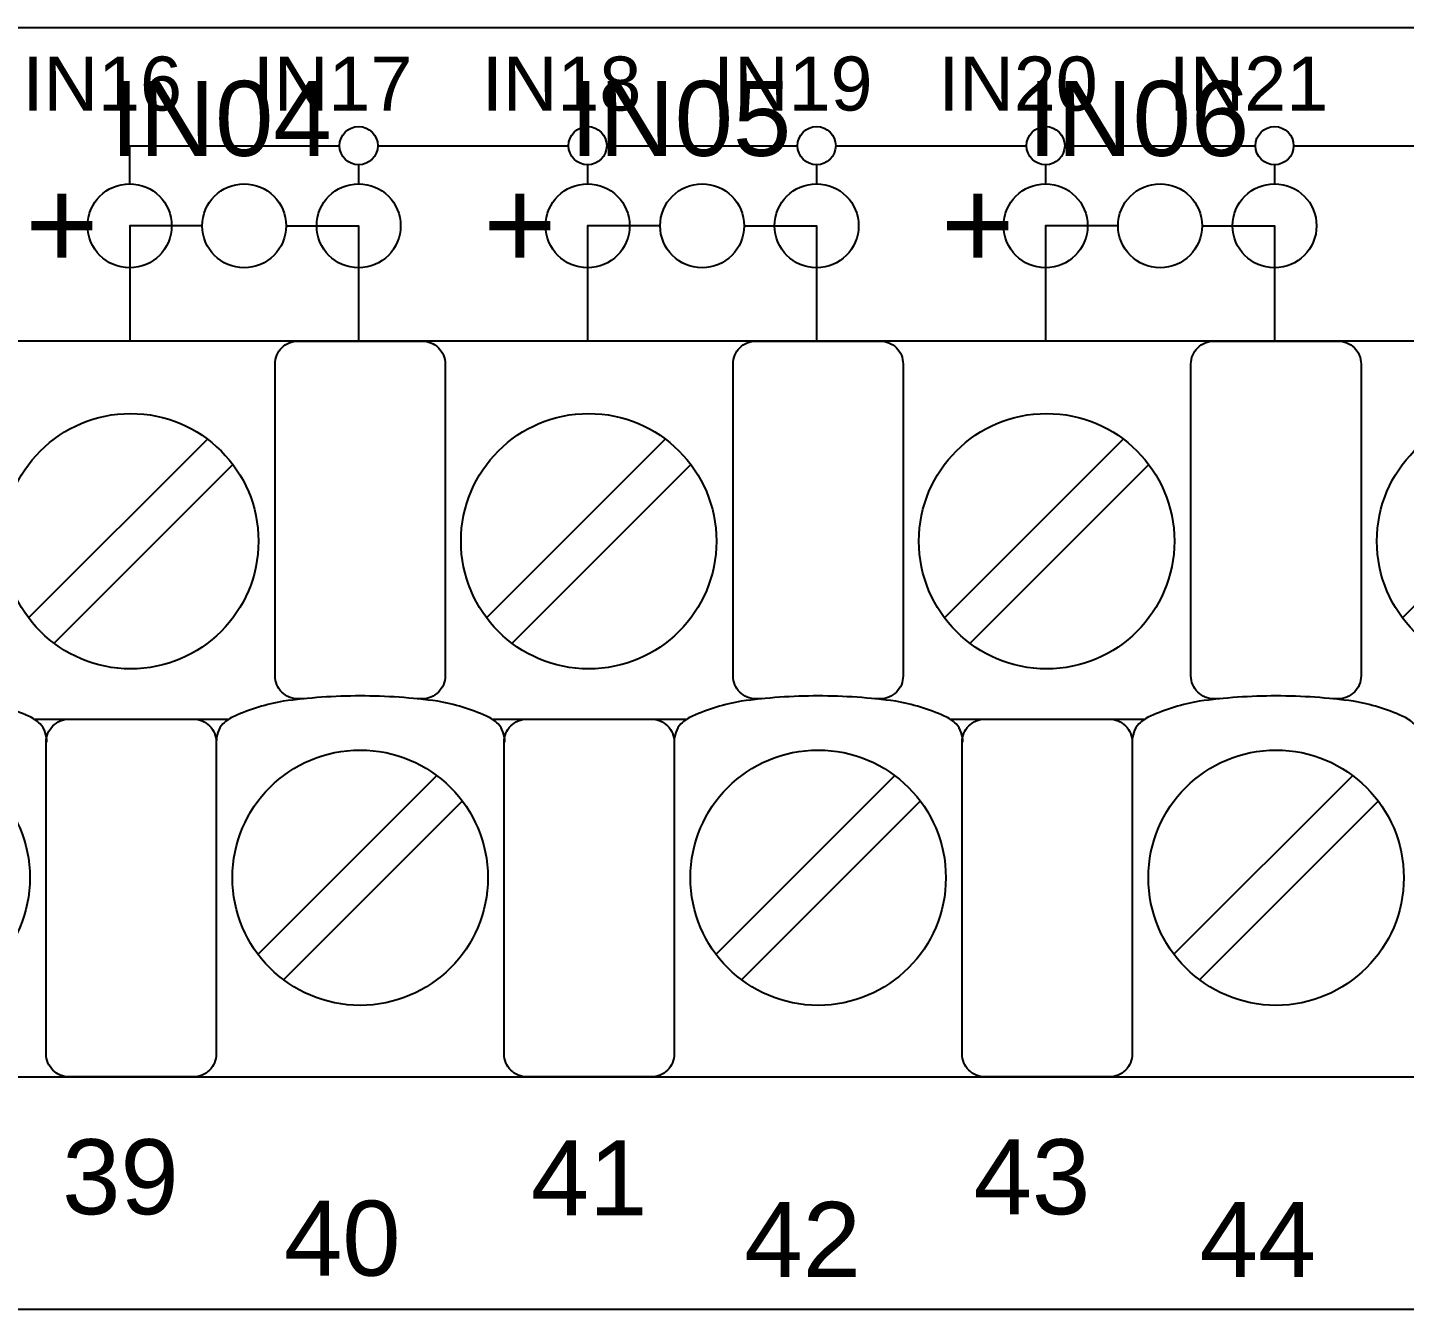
# Model space of a CAD drawing. Extents: x 1 to 47, y 1 to 35.
# Drawn here: x 40.201 to 42.005, y 14.394 to 16.074 of the extents above; entities that cross this region are included whole.
import ezdxf

# ---------------------------------------------------------------- set-up
doc = ezdxf.new("R2010")
doc.units = 0
doc.header["$MEASUREMENT"] = 0
for name, color, linetype in [('4_01__0__EMPTY', 7, 'CONTINUOUS'), ('4_02__1___8__INDEPENDENT_I', 7, 'CONTINUOUS'), ('4_03__2___8__OPTOISOLATED_', 7, 'CONTINUOUS'), ('4_04__4___24__OPTOISOLATED', 7, 'CONTINUOUS'), ('4_05__5___8__INDEPENDENT_I', 7, 'CONTINUOUS'), ('4_06__6___8__INDEPENDENT_I', 7, 'CONTINUOUS'), ('4_07__7___8__OPTOISOLATED_', 7, 'CONTINUOUS'), ('4_08__8___8__OPTOISOLATED_', 7, 'CONTINUOUS'), ('4_09__A__AUXILIARY_TRIP-CL', 7, 'CONTINUOUS'), ('4_10__B__AUXILIARY_TRIP-CL', 7, 'CONTINUOUS'), ('7_00______DWG_', 7, 'CONTINUOUS')]:
    doc.layers.add(name, color=color, linetype=linetype)
doc.styles.add('ARIAL', font='arial.ttf')

msp = doc.modelspace()

# ---------------------------------------------------------------- linework, layer by layer
at = {"layer": '4_01__0__EMPTY'}
msp.add_lwpolyline([(38.425, 14.7285, 0.414213), (38.455, 14.6985), (43.4368, 14.6985, 0.414214), (43.4668, 14.7285), (43.4668, 15.0415), (43.5577, 15.2863, 0.480048), (43.4127, 15.4845), (43.1785, 15.4845, -0.414214), (43.1485, 15.5145), (43.1485, 15.6326, 0.414212), (43.1185, 15.6626), (43.1185, 15.6627), (38.1374, 15.6627, 0.414215), (38.1074, 15.6327), (38.1075, 15.3198), (38.0166, 15.075, 0.47859), (38.1616, 14.8765), (38.395, 14.8765, -0.414214), (38.425, 14.8465)], format="xyb", close=True, dxfattribs=at)
at = {"layer": '4_02__1___8__INDEPENDENT_I'}
for points in [[(40.4301, 15.8138), (40.3351, 15.8138), (40.3351, 15.6627)], [(40.5401, 15.8138), (40.6351, 15.8138), (40.6351, 15.6627)], [(41.0301, 15.8138), (40.9351, 15.8138), (40.9351, 15.6627)], [(41.1401, 15.8138), (41.2351, 15.8138), (41.2351, 15.6627)], [(41.6301, 15.8138), (41.5351, 15.8138), (41.5351, 15.6627)], [(41.7401, 15.8138), (41.8351, 15.8138), (41.8351, 15.6627)], [(40.4369, 15.5343), (40.2027, 15.3001)], [(41.0369, 15.5343), (40.8027, 15.3001)], [(41.6369, 15.5343), (41.4027, 15.3001)], [(42.2369, 15.5343), (42.0027, 15.3001)], [(40.4703, 15.5009), (40.2361, 15.2667)], [(41.0703, 15.5009), (40.8361, 15.2667)], [(41.6703, 15.5009), (41.4361, 15.2667)], [(40.21, 15.1672), (40.4651, 15.1672)], [(40.81, 15.1672), (41.0651, 15.1672)], [(41.41, 15.1672), (41.6651, 15.1672)], [(40.7375, 15.0933), (40.5033, 14.8591)], [(41.3375, 15.0933), (41.1033, 14.8591)], [(41.9375, 15.0933), (41.7033, 14.8591)], [(40.7709, 15.0599), (40.5368, 14.8257)], [(41.3709, 15.0599), (41.1368, 14.8257)], [(41.9709, 15.0599), (41.7368, 14.8257)]]:
    msp.add_lwpolyline(points, dxfattribs=at)
msp.add_lwpolyline([(38.425, 14.7285, 0.414213), (38.455, 14.6985), (43.4368, 14.6985, 0.414214), (43.4668, 14.7285), (43.4668, 15.0415), (43.5577, 15.2863, 0.480048), (43.4127, 15.4845), (43.1785, 15.4845, -0.414214), (43.1485, 15.5145), (43.1485, 15.6326, 0.414212), (43.1185, 15.6626), (43.1185, 15.6627), (38.1374, 15.6627, 0.414215), (38.1074, 15.6327), (38.1075, 15.3198), (38.0166, 15.075, 0.47859), (38.1616, 14.8765), (38.395, 14.8765, -0.414214), (38.425, 14.8465)], format="xyb", close=True, dxfattribs=at)
for points in [[(40.5635, 15.1939), (40.5556, 15.1939, -0.414214), (40.5256, 15.2239), (40.5256, 15.6327, -0.414214), (40.5556, 15.6627), (40.7184, 15.6627, -0.414214), (40.7484, 15.6327), (40.7484, 15.2239, -0.414214), (40.7184, 15.1939), (40.7116, 15.1939)], [(41.1635, 15.1939), (41.1556, 15.1939, -0.414214), (41.1256, 15.2239), (41.1256, 15.6327, -0.414214), (41.1556, 15.6627), (41.3184, 15.6627, -0.414214), (41.3484, 15.6327), (41.3484, 15.2239, -0.414214), (41.3184, 15.1939), (41.3116, 15.1939)], [(41.7635, 15.1939), (41.7556, 15.1939, -0.414214), (41.7256, 15.2239), (41.7256, 15.6327, -0.414214), (41.7556, 15.6627), (41.9184, 15.6627, -0.414214), (41.9484, 15.6327), (41.9484, 15.2239, -0.414214), (41.9184, 15.1939), (41.9116, 15.1939)], [(40.2265, 15.1372, 0.191033), (40.218, 15.1611, 0.081668), (40.2024, 15.1713, 0.0591), (40.1386, 15.1907, 0.034646), (40.0371, 15.1977, 0.03436), (39.9364, 15.1907, 0.0591), (39.8727, 15.1713, 0.081668), (39.8571, 15.1611, 0.191033), (39.8486, 15.1372)], [(40.8265, 15.1372, 0.191033), (40.818, 15.1611, 0.081668), (40.8024, 15.1713, 0.0591), (40.7387, 15.1907, 0.034646), (40.6371, 15.1977, 0.03436), (40.5364, 15.1907, 0.0591), (40.4727, 15.1713, 0.081668), (40.4571, 15.1611, 0.191033), (40.4486, 15.1372)], [(41.4265, 15.1372, 0.191033), (41.418, 15.1611, 0.081668), (41.4024, 15.1713, 0.0591), (41.3387, 15.1907, 0.034646), (41.2371, 15.1977, 0.03436), (41.1364, 15.1907, 0.0591), (41.0727, 15.1713, 0.081668), (41.0571, 15.1611, 0.191033), (41.0486, 15.1372)], [(42.0265, 15.1372, 0.191033), (42.018, 15.1611, 0.081668), (42.0024, 15.1713, 0.0591), (41.9387, 15.1907, 0.034646), (41.8371, 15.1977, 0.03436), (41.7364, 15.1907, 0.0591), (41.6727, 15.1713, 0.081668), (41.6571, 15.1611, 0.191033), (41.6486, 15.1372)], [(40.4186, 15.1672, -0.414214), (40.4486, 15.1372), (40.4486, 14.7285, -0.414214), (40.4186, 14.6985), (40.2557, 14.6985, -0.414214), (40.2257, 14.7285), (40.2257, 15.1372, -0.414214), (40.2557, 15.1672)], [(41.0186, 15.1672, -0.414214), (41.0486, 15.1372), (41.0486, 14.7285, -0.414214), (41.0186, 14.6985), (40.8557, 14.6985, -0.414214), (40.8257, 14.7285), (40.8257, 15.1372, -0.414214), (40.8557, 15.1672)], [(41.6186, 15.1672, -0.414214), (41.6486, 15.1372), (41.6486, 14.7285, -0.414214), (41.6186, 14.6985), (41.4557, 14.6985, -0.414214), (41.4257, 14.7285), (41.4257, 15.1372, -0.414214), (41.4557, 15.1672)]]:
    msp.add_lwpolyline(points, format="xyb", dxfattribs=at)
for centre, radius in [((40.4851, 15.8138), 0.055), ((41.0851, 15.8138), 0.055), ((41.6851, 15.8138), 0.055), ((40.3365, 15.4005), 0.1673), ((40.9365, 15.4005), 0.1673), ((41.5365, 15.4005), 0.1673), ((42.1365, 15.4005), 0.1673), ((40.0371, 14.9595), 0.1673), ((40.6371, 14.9595), 0.1673), ((41.2371, 14.9595), 0.1673), ((41.8371, 14.9595), 0.1673)]:
    msp.add_circle(centre, radius, dxfattribs=at)
at = {"layer": '4_03__2___8__OPTOISOLATED_'}
for points in [[(40.4301, 15.8138), (40.3351, 15.8138), (40.3351, 15.6627)], [(40.5401, 15.8138), (40.6351, 15.8138), (40.6351, 15.6627)], [(41.0301, 15.8138), (40.9351, 15.8138), (40.9351, 15.6627)], [(41.1401, 15.8138), (41.2351, 15.8138), (41.2351, 15.6627)], [(41.6301, 15.8138), (41.5351, 15.8138), (41.5351, 15.6627)], [(41.7401, 15.8138), (41.8351, 15.8138), (41.8351, 15.6627)], [(40.4369, 15.5343), (40.2027, 15.3001)], [(41.0369, 15.5343), (40.8027, 15.3001)], [(41.6369, 15.5343), (41.4027, 15.3001)], [(42.2369, 15.5343), (42.0027, 15.3001)], [(40.4703, 15.5009), (40.2361, 15.2667)], [(41.0703, 15.5009), (40.8361, 15.2667)], [(41.6703, 15.5009), (41.4361, 15.2667)], [(40.21, 15.1672), (40.4651, 15.1672)], [(40.81, 15.1672), (41.0651, 15.1672)], [(41.41, 15.1672), (41.6651, 15.1672)], [(40.7375, 15.0933), (40.5033, 14.8591)], [(41.3375, 15.0933), (41.1033, 14.8591)], [(41.9375, 15.0933), (41.7033, 14.8591)], [(40.7709, 15.0599), (40.5368, 14.8257)], [(41.3709, 15.0599), (41.1368, 14.8257)], [(41.9709, 15.0599), (41.7368, 14.8257)]]:
    msp.add_lwpolyline(points, dxfattribs=at)
msp.add_lwpolyline([(38.425, 14.7285, 0.414213), (38.455, 14.6985), (43.4368, 14.6985, 0.414214), (43.4668, 14.7285), (43.4668, 15.0415), (43.5577, 15.2863, 0.480048), (43.4127, 15.4845), (43.1785, 15.4845, -0.414214), (43.1485, 15.5145), (43.1485, 15.6326, 0.414212), (43.1185, 15.6626), (43.1185, 15.6627), (38.1374, 15.6627, 0.414215), (38.1074, 15.6327), (38.1075, 15.3198), (38.0166, 15.075, 0.47859), (38.1616, 14.8765), (38.395, 14.8765, -0.414214), (38.425, 14.8465)], format="xyb", close=True, dxfattribs=at)
for points in [[(40.5635, 15.1939), (40.5556, 15.1939, -0.414214), (40.5256, 15.2239), (40.5256, 15.6327, -0.414214), (40.5556, 15.6627), (40.7184, 15.6627, -0.414214), (40.7484, 15.6327), (40.7484, 15.2239, -0.414214), (40.7184, 15.1939), (40.7116, 15.1939)], [(41.1635, 15.1939), (41.1556, 15.1939, -0.414214), (41.1256, 15.2239), (41.1256, 15.6327, -0.414214), (41.1556, 15.6627), (41.3184, 15.6627, -0.414214), (41.3484, 15.6327), (41.3484, 15.2239, -0.414214), (41.3184, 15.1939), (41.3116, 15.1939)], [(41.7635, 15.1939), (41.7556, 15.1939, -0.414214), (41.7256, 15.2239), (41.7256, 15.6327, -0.414214), (41.7556, 15.6627), (41.9184, 15.6627, -0.414214), (41.9484, 15.6327), (41.9484, 15.2239, -0.414214), (41.9184, 15.1939), (41.9116, 15.1939)], [(40.2265, 15.1372, 0.191033), (40.218, 15.1611, 0.081668), (40.2024, 15.1713, 0.0591), (40.1386, 15.1907, 0.034646), (40.0371, 15.1977, 0.03436), (39.9364, 15.1907, 0.0591), (39.8727, 15.1713, 0.081668), (39.8571, 15.1611, 0.191033), (39.8486, 15.1372)], [(40.8265, 15.1372, 0.191033), (40.818, 15.1611, 0.081668), (40.8024, 15.1713, 0.0591), (40.7387, 15.1907, 0.034646), (40.6371, 15.1977, 0.03436), (40.5364, 15.1907, 0.0591), (40.4727, 15.1713, 0.081668), (40.4571, 15.1611, 0.191033), (40.4486, 15.1372)], [(41.4265, 15.1372, 0.191033), (41.418, 15.1611, 0.081668), (41.4024, 15.1713, 0.0591), (41.3387, 15.1907, 0.034646), (41.2371, 15.1977, 0.03436), (41.1364, 15.1907, 0.0591), (41.0727, 15.1713, 0.081668), (41.0571, 15.1611, 0.191033), (41.0486, 15.1372)], [(42.0265, 15.1372, 0.191033), (42.018, 15.1611, 0.081668), (42.0024, 15.1713, 0.0591), (41.9387, 15.1907, 0.034646), (41.8371, 15.1977, 0.03436), (41.7364, 15.1907, 0.0591), (41.6727, 15.1713, 0.081668), (41.6571, 15.1611, 0.191033), (41.6486, 15.1372)], [(40.4186, 15.1672, -0.414214), (40.4486, 15.1372), (40.4486, 14.7285, -0.414214), (40.4186, 14.6985), (40.2557, 14.6985, -0.414214), (40.2257, 14.7285), (40.2257, 15.1372, -0.414214), (40.2557, 15.1672)], [(41.0186, 15.1672, -0.414214), (41.0486, 15.1372), (41.0486, 14.7285, -0.414214), (41.0186, 14.6985), (40.8557, 14.6985, -0.414214), (40.8257, 14.7285), (40.8257, 15.1372, -0.414214), (40.8557, 15.1672)], [(41.6186, 15.1672, -0.414214), (41.6486, 15.1372), (41.6486, 14.7285, -0.414214), (41.6186, 14.6985), (41.4557, 14.6985, -0.414214), (41.4257, 14.7285), (41.4257, 15.1372, -0.414214), (41.4557, 15.1672)]]:
    msp.add_lwpolyline(points, format="xyb", dxfattribs=at)
for centre, radius in [((40.4851, 15.8138), 0.055), ((41.0851, 15.8138), 0.055), ((41.6851, 15.8138), 0.055), ((40.3365, 15.4005), 0.1673), ((40.9365, 15.4005), 0.1673), ((41.5365, 15.4005), 0.1673), ((42.1365, 15.4005), 0.1673), ((40.0371, 14.9595), 0.1673), ((40.6371, 14.9595), 0.1673), ((41.2371, 14.9595), 0.1673), ((41.8371, 14.9595), 0.1673)]:
    msp.add_circle(centre, radius, dxfattribs=at)
at = {"layer": '4_04__4___24__OPTOISOLATED'}
for points in [[(40.3351, 15.8688), (40.3351, 15.9188), (40.6101, 15.9188)], [(40.6601, 15.9188), (40.9101, 15.9188)], [(40.9601, 15.9188), (41.2101, 15.9188)], [(41.2601, 15.9188), (41.5101, 15.9188)], [(41.5601, 15.9188), (41.8101, 15.9188)], [(41.8601, 15.9188), (42.1101, 15.9188)], [(40.6351, 15.8938), (40.6351, 15.8688)], [(40.9351, 15.8938), (40.9351, 15.8688)], [(41.2351, 15.8938), (41.2351, 15.8688)], [(41.5351, 15.8938), (41.5351, 15.8688)], [(41.8351, 15.8938), (41.8351, 15.8688)], [(40.3351, 15.7588), (40.3351, 15.6627)], [(40.6351, 15.7588), (40.6351, 15.6627)], [(40.9351, 15.7588), (40.9351, 15.6627)], [(41.2351, 15.7588), (41.2351, 15.6627)], [(41.5351, 15.7588), (41.5351, 15.6627)], [(41.8351, 15.7588), (41.8351, 15.6627)], [(40.4369, 15.5343), (40.2027, 15.3001)], [(41.0369, 15.5343), (40.8027, 15.3001)], [(41.6369, 15.5343), (41.4027, 15.3001)], [(42.2369, 15.5343), (42.0027, 15.3001)], [(40.4703, 15.5009), (40.2361, 15.2667)], [(41.0703, 15.5009), (40.8361, 15.2667)], [(41.6703, 15.5009), (41.4361, 15.2667)], [(40.21, 15.1672), (40.4651, 15.1672)], [(40.81, 15.1672), (41.0651, 15.1672)], [(41.41, 15.1672), (41.6651, 15.1672)], [(40.7375, 15.0933), (40.5033, 14.8591)], [(41.3375, 15.0933), (41.1033, 14.8591)], [(41.9375, 15.0933), (41.7033, 14.8591)], [(40.7709, 15.0599), (40.5368, 14.8257)], [(41.3709, 15.0599), (41.1368, 14.8257)], [(41.9709, 15.0599), (41.7368, 14.8257)]]:
    msp.add_lwpolyline(points, dxfattribs=at)
msp.add_lwpolyline([(38.425, 14.7285, 0.414213), (38.455, 14.6985), (43.4368, 14.6985, 0.414214), (43.4668, 14.7285), (43.4668, 15.0415), (43.5577, 15.2863, 0.480048), (43.4127, 15.4845), (43.1785, 15.4845, -0.414214), (43.1485, 15.5145), (43.1485, 15.6326, 0.414212), (43.1185, 15.6626), (43.1185, 15.6627), (38.1374, 15.6627, 0.414215), (38.1074, 15.6327), (38.1075, 15.3198), (38.0166, 15.075, 0.47859), (38.1616, 14.8765), (38.395, 14.8765, -0.414214), (38.425, 14.8465)], format="xyb", close=True, dxfattribs=at)
for points in [[(40.5635, 15.1939), (40.5556, 15.1939, -0.414214), (40.5256, 15.2239), (40.5256, 15.6327, -0.414214), (40.5556, 15.6627), (40.7184, 15.6627, -0.414214), (40.7484, 15.6327), (40.7484, 15.2239, -0.414214), (40.7184, 15.1939), (40.7116, 15.1939)], [(41.1635, 15.1939), (41.1556, 15.1939, -0.414214), (41.1256, 15.2239), (41.1256, 15.6327, -0.414214), (41.1556, 15.6627), (41.3184, 15.6627, -0.414214), (41.3484, 15.6327), (41.3484, 15.2239, -0.414214), (41.3184, 15.1939), (41.3116, 15.1939)], [(41.7635, 15.1939), (41.7556, 15.1939, -0.414214), (41.7256, 15.2239), (41.7256, 15.6327, -0.414214), (41.7556, 15.6627), (41.9184, 15.6627, -0.414214), (41.9484, 15.6327), (41.9484, 15.2239, -0.414214), (41.9184, 15.1939), (41.9116, 15.1939)], [(40.2265, 15.1372, 0.191033), (40.218, 15.1611, 0.081668), (40.2024, 15.1713, 0.0591), (40.1386, 15.1907, 0.034646), (40.0371, 15.1977, 0.03436), (39.9364, 15.1907, 0.0591), (39.8727, 15.1713, 0.081668), (39.8571, 15.1611, 0.191033), (39.8486, 15.1372)], [(40.8265, 15.1372, 0.191033), (40.818, 15.1611, 0.081668), (40.8024, 15.1713, 0.0591), (40.7387, 15.1907, 0.034646), (40.6371, 15.1977, 0.03436), (40.5364, 15.1907, 0.0591), (40.4727, 15.1713, 0.081668), (40.4571, 15.1611, 0.191033), (40.4486, 15.1372)], [(41.4265, 15.1372, 0.191033), (41.418, 15.1611, 0.081668), (41.4024, 15.1713, 0.0591), (41.3387, 15.1907, 0.034646), (41.2371, 15.1977, 0.03436), (41.1364, 15.1907, 0.0591), (41.0727, 15.1713, 0.081668), (41.0571, 15.1611, 0.191033), (41.0486, 15.1372)], [(42.0265, 15.1372, 0.191033), (42.018, 15.1611, 0.081668), (42.0024, 15.1713, 0.0591), (41.9387, 15.1907, 0.034646), (41.8371, 15.1977, 0.03436), (41.7364, 15.1907, 0.0591), (41.6727, 15.1713, 0.081668), (41.6571, 15.1611, 0.191033), (41.6486, 15.1372)], [(40.4186, 15.1672, -0.414214), (40.4486, 15.1372), (40.4486, 14.7285, -0.414214), (40.4186, 14.6985), (40.2557, 14.6985, -0.414214), (40.2257, 14.7285), (40.2257, 15.1372, -0.414214), (40.2557, 15.1672)], [(41.0186, 15.1672, -0.414214), (41.0486, 15.1372), (41.0486, 14.7285, -0.414214), (41.0186, 14.6985), (40.8557, 14.6985, -0.414214), (40.8257, 14.7285), (40.8257, 15.1372, -0.414214), (40.8557, 15.1672)], [(41.6186, 15.1672, -0.414214), (41.6486, 15.1372), (41.6486, 14.7285, -0.414214), (41.6186, 14.6985), (41.4557, 14.6985, -0.414214), (41.4257, 14.7285), (41.4257, 15.1372, -0.414214), (41.4557, 15.1672)]]:
    msp.add_lwpolyline(points, format="xyb", dxfattribs=at)
for centre, radius in [((40.6351, 15.9188), 0.025), ((40.9351, 15.9188), 0.025), ((41.2351, 15.9188), 0.025), ((41.5351, 15.9188), 0.025), ((41.8351, 15.9188), 0.025), ((40.3351, 15.8138), 0.055), ((40.6351, 15.8138), 0.055), ((40.9351, 15.8138), 0.055), ((41.2351, 15.8138), 0.055), ((41.5351, 15.8138), 0.055), ((41.8351, 15.8138), 0.055), ((40.3365, 15.4005), 0.1673), ((40.9365, 15.4005), 0.1673), ((41.5365, 15.4005), 0.1673), ((42.1365, 15.4005), 0.1673), ((40.0371, 14.9595), 0.1673), ((40.6371, 14.9595), 0.1673), ((41.2371, 14.9595), 0.1673), ((41.8371, 14.9595), 0.1673)]:
    msp.add_circle(centre, radius, dxfattribs=at)
at = {"layer": '4_05__5___8__INDEPENDENT_I'}
for points in [[(40.4301, 15.8138), (40.3351, 15.8138), (40.3351, 15.6627)], [(40.5401, 15.8138), (40.6351, 15.8138), (40.6351, 15.6627)], [(41.0301, 15.8138), (40.9351, 15.8138), (40.9351, 15.6627)], [(41.1401, 15.8138), (41.2351, 15.8138), (41.2351, 15.6627)], [(41.6301, 15.8138), (41.5351, 15.8138), (41.5351, 15.6627)], [(41.7401, 15.8138), (41.8351, 15.8138), (41.8351, 15.6627)], [(40.4369, 15.5343), (40.2027, 15.3001)], [(41.0369, 15.5343), (40.8027, 15.3001)], [(41.6369, 15.5343), (41.4027, 15.3001)], [(42.2369, 15.5343), (42.0027, 15.3001)], [(40.4703, 15.5009), (40.2361, 15.2667)], [(41.0703, 15.5009), (40.8361, 15.2667)], [(41.6703, 15.5009), (41.4361, 15.2667)], [(40.21, 15.1672), (40.4651, 15.1672)], [(40.81, 15.1672), (41.0651, 15.1672)], [(41.41, 15.1672), (41.6651, 15.1672)], [(40.7375, 15.0933), (40.5033, 14.8591)], [(41.3375, 15.0933), (41.1033, 14.8591)], [(41.9375, 15.0933), (41.7033, 14.8591)], [(40.7709, 15.0599), (40.5368, 14.8257)], [(41.3709, 15.0599), (41.1368, 14.8257)], [(41.9709, 15.0599), (41.7368, 14.8257)]]:
    msp.add_lwpolyline(points, dxfattribs=at)
msp.add_lwpolyline([(38.425, 14.7285, 0.414213), (38.455, 14.6985), (43.4368, 14.6985, 0.414214), (43.4668, 14.7285), (43.4668, 15.0415), (43.5577, 15.2863, 0.480048), (43.4127, 15.4845), (43.1785, 15.4845, -0.414214), (43.1485, 15.5145), (43.1485, 15.6326, 0.414212), (43.1185, 15.6626), (43.1185, 15.6627), (38.1374, 15.6627, 0.414215), (38.1074, 15.6327), (38.1075, 15.3198), (38.0166, 15.075, 0.47859), (38.1616, 14.8765), (38.395, 14.8765, -0.414214), (38.425, 14.8465)], format="xyb", close=True, dxfattribs=at)
for points in [[(40.5635, 15.1939), (40.5556, 15.1939, -0.414214), (40.5256, 15.2239), (40.5256, 15.6327, -0.414214), (40.5556, 15.6627), (40.7184, 15.6627, -0.414214), (40.7484, 15.6327), (40.7484, 15.2239, -0.414214), (40.7184, 15.1939), (40.7116, 15.1939)], [(41.1635, 15.1939), (41.1556, 15.1939, -0.414214), (41.1256, 15.2239), (41.1256, 15.6327, -0.414214), (41.1556, 15.6627), (41.3184, 15.6627, -0.414214), (41.3484, 15.6327), (41.3484, 15.2239, -0.414214), (41.3184, 15.1939), (41.3116, 15.1939)], [(41.7635, 15.1939), (41.7556, 15.1939, -0.414214), (41.7256, 15.2239), (41.7256, 15.6327, -0.414214), (41.7556, 15.6627), (41.9184, 15.6627, -0.414214), (41.9484, 15.6327), (41.9484, 15.2239, -0.414214), (41.9184, 15.1939), (41.9116, 15.1939)], [(40.2265, 15.1372, 0.191033), (40.218, 15.1611, 0.081668), (40.2024, 15.1713, 0.0591), (40.1386, 15.1907, 0.034646), (40.0371, 15.1977, 0.03436), (39.9364, 15.1907, 0.0591), (39.8727, 15.1713, 0.081668), (39.8571, 15.1611, 0.191033), (39.8486, 15.1372)], [(40.8265, 15.1372, 0.191033), (40.818, 15.1611, 0.081668), (40.8024, 15.1713, 0.0591), (40.7387, 15.1907, 0.034646), (40.6371, 15.1977, 0.03436), (40.5364, 15.1907, 0.0591), (40.4727, 15.1713, 0.081668), (40.4571, 15.1611, 0.191033), (40.4486, 15.1372)], [(41.4265, 15.1372, 0.191033), (41.418, 15.1611, 0.081668), (41.4024, 15.1713, 0.0591), (41.3387, 15.1907, 0.034646), (41.2371, 15.1977, 0.03436), (41.1364, 15.1907, 0.0591), (41.0727, 15.1713, 0.081668), (41.0571, 15.1611, 0.191033), (41.0486, 15.1372)], [(42.0265, 15.1372, 0.191033), (42.018, 15.1611, 0.081668), (42.0024, 15.1713, 0.0591), (41.9387, 15.1907, 0.034646), (41.8371, 15.1977, 0.03436), (41.7364, 15.1907, 0.0591), (41.6727, 15.1713, 0.081668), (41.6571, 15.1611, 0.191033), (41.6486, 15.1372)], [(40.4186, 15.1672, -0.414214), (40.4486, 15.1372), (40.4486, 14.7285, -0.414214), (40.4186, 14.6985), (40.2557, 14.6985, -0.414214), (40.2257, 14.7285), (40.2257, 15.1372, -0.414214), (40.2557, 15.1672)], [(41.0186, 15.1672, -0.414214), (41.0486, 15.1372), (41.0486, 14.7285, -0.414214), (41.0186, 14.6985), (40.8557, 14.6985, -0.414214), (40.8257, 14.7285), (40.8257, 15.1372, -0.414214), (40.8557, 15.1672)], [(41.6186, 15.1672, -0.414214), (41.6486, 15.1372), (41.6486, 14.7285, -0.414214), (41.6186, 14.6985), (41.4557, 14.6985, -0.414214), (41.4257, 14.7285), (41.4257, 15.1372, -0.414214), (41.4557, 15.1672)]]:
    msp.add_lwpolyline(points, format="xyb", dxfattribs=at)
for centre, radius in [((40.4851, 15.8138), 0.055), ((41.0851, 15.8138), 0.055), ((41.6851, 15.8138), 0.055), ((40.3365, 15.4005), 0.1673), ((40.9365, 15.4005), 0.1673), ((41.5365, 15.4005), 0.1673), ((42.1365, 15.4005), 0.1673), ((40.0371, 14.9595), 0.1673), ((40.6371, 14.9595), 0.1673), ((41.2371, 14.9595), 0.1673), ((41.8371, 14.9595), 0.1673)]:
    msp.add_circle(centre, radius, dxfattribs=at)
at = {"layer": '4_06__6___8__INDEPENDENT_I'}
for points in [[(40.4301, 15.8138), (40.3351, 15.8138), (40.3351, 15.6627)], [(40.5401, 15.8138), (40.6351, 15.8138), (40.6351, 15.6627)], [(41.0301, 15.8138), (40.9351, 15.8138), (40.9351, 15.6627)], [(41.1401, 15.8138), (41.2351, 15.8138), (41.2351, 15.6627)], [(41.6301, 15.8138), (41.5351, 15.8138), (41.5351, 15.6627)], [(41.7401, 15.8138), (41.8351, 15.8138), (41.8351, 15.6627)], [(40.4369, 15.5343), (40.2027, 15.3001)], [(41.0369, 15.5343), (40.8027, 15.3001)], [(41.6369, 15.5343), (41.4027, 15.3001)], [(42.2369, 15.5343), (42.0027, 15.3001)], [(40.4703, 15.5009), (40.2361, 15.2667)], [(41.0703, 15.5009), (40.8361, 15.2667)], [(41.6703, 15.5009), (41.4361, 15.2667)], [(40.21, 15.1672), (40.4651, 15.1672)], [(40.81, 15.1672), (41.0651, 15.1672)], [(41.41, 15.1672), (41.6651, 15.1672)], [(40.7375, 15.0933), (40.5033, 14.8591)], [(41.3375, 15.0933), (41.1033, 14.8591)], [(41.9375, 15.0933), (41.7033, 14.8591)], [(40.7709, 15.0599), (40.5368, 14.8257)], [(41.3709, 15.0599), (41.1368, 14.8257)], [(41.9709, 15.0599), (41.7368, 14.8257)]]:
    msp.add_lwpolyline(points, dxfattribs=at)
msp.add_lwpolyline([(38.425, 14.7285, 0.414213), (38.455, 14.6985), (43.4368, 14.6985, 0.414214), (43.4668, 14.7285), (43.4668, 15.0415), (43.5577, 15.2863, 0.480048), (43.4127, 15.4845), (43.1785, 15.4845, -0.414214), (43.1485, 15.5145), (43.1485, 15.6326, 0.414212), (43.1185, 15.6626), (43.1185, 15.6627), (38.1374, 15.6627, 0.414215), (38.1074, 15.6327), (38.1075, 15.3198), (38.0166, 15.075, 0.47859), (38.1616, 14.8765), (38.395, 14.8765, -0.414214), (38.425, 14.8465)], format="xyb", close=True, dxfattribs=at)
for points in [[(40.5635, 15.1939), (40.5556, 15.1939, -0.414214), (40.5256, 15.2239), (40.5256, 15.6327, -0.414214), (40.5556, 15.6627), (40.7184, 15.6627, -0.414214), (40.7484, 15.6327), (40.7484, 15.2239, -0.414214), (40.7184, 15.1939), (40.7116, 15.1939)], [(41.1635, 15.1939), (41.1556, 15.1939, -0.414214), (41.1256, 15.2239), (41.1256, 15.6327, -0.414214), (41.1556, 15.6627), (41.3184, 15.6627, -0.414214), (41.3484, 15.6327), (41.3484, 15.2239, -0.414214), (41.3184, 15.1939), (41.3116, 15.1939)], [(41.7635, 15.1939), (41.7556, 15.1939, -0.414214), (41.7256, 15.2239), (41.7256, 15.6327, -0.414214), (41.7556, 15.6627), (41.9184, 15.6627, -0.414214), (41.9484, 15.6327), (41.9484, 15.2239, -0.414214), (41.9184, 15.1939), (41.9116, 15.1939)], [(40.2265, 15.1372, 0.191033), (40.218, 15.1611, 0.081668), (40.2024, 15.1713, 0.0591), (40.1386, 15.1907, 0.034646), (40.0371, 15.1977, 0.03436), (39.9364, 15.1907, 0.0591), (39.8727, 15.1713, 0.081668), (39.8571, 15.1611, 0.191033), (39.8486, 15.1372)], [(40.8265, 15.1372, 0.191033), (40.818, 15.1611, 0.081668), (40.8024, 15.1713, 0.0591), (40.7387, 15.1907, 0.034646), (40.6371, 15.1977, 0.03436), (40.5364, 15.1907, 0.0591), (40.4727, 15.1713, 0.081668), (40.4571, 15.1611, 0.191033), (40.4486, 15.1372)], [(41.4265, 15.1372, 0.191033), (41.418, 15.1611, 0.081668), (41.4024, 15.1713, 0.0591), (41.3387, 15.1907, 0.034646), (41.2371, 15.1977, 0.03436), (41.1364, 15.1907, 0.0591), (41.0727, 15.1713, 0.081668), (41.0571, 15.1611, 0.191033), (41.0486, 15.1372)], [(42.0265, 15.1372, 0.191033), (42.018, 15.1611, 0.081668), (42.0024, 15.1713, 0.0591), (41.9387, 15.1907, 0.034646), (41.8371, 15.1977, 0.03436), (41.7364, 15.1907, 0.0591), (41.6727, 15.1713, 0.081668), (41.6571, 15.1611, 0.191033), (41.6486, 15.1372)], [(40.4186, 15.1672, -0.414214), (40.4486, 15.1372), (40.4486, 14.7285, -0.414214), (40.4186, 14.6985), (40.2557, 14.6985, -0.414214), (40.2257, 14.7285), (40.2257, 15.1372, -0.414214), (40.2557, 15.1672)], [(41.0186, 15.1672, -0.414214), (41.0486, 15.1372), (41.0486, 14.7285, -0.414214), (41.0186, 14.6985), (40.8557, 14.6985, -0.414214), (40.8257, 14.7285), (40.8257, 15.1372, -0.414214), (40.8557, 15.1672)], [(41.6186, 15.1672, -0.414214), (41.6486, 15.1372), (41.6486, 14.7285, -0.414214), (41.6186, 14.6985), (41.4557, 14.6985, -0.414214), (41.4257, 14.7285), (41.4257, 15.1372, -0.414214), (41.4557, 15.1672)]]:
    msp.add_lwpolyline(points, format="xyb", dxfattribs=at)
for centre, radius in [((40.4851, 15.8138), 0.055), ((41.0851, 15.8138), 0.055), ((41.6851, 15.8138), 0.055), ((40.3365, 15.4005), 0.1673), ((40.9365, 15.4005), 0.1673), ((41.5365, 15.4005), 0.1673), ((42.1365, 15.4005), 0.1673), ((40.0371, 14.9595), 0.1673), ((40.6371, 14.9595), 0.1673), ((41.2371, 14.9595), 0.1673), ((41.8371, 14.9595), 0.1673)]:
    msp.add_circle(centre, radius, dxfattribs=at)
at = {"layer": '4_07__7___8__OPTOISOLATED_'}
for points in [[(40.4301, 15.8138), (40.3351, 15.8138), (40.3351, 15.6627)], [(40.5401, 15.8138), (40.6351, 15.8138), (40.6351, 15.6627)], [(41.0301, 15.8138), (40.9351, 15.8138), (40.9351, 15.6627)], [(41.1401, 15.8138), (41.2351, 15.8138), (41.2351, 15.6627)], [(41.6301, 15.8138), (41.5351, 15.8138), (41.5351, 15.6627)], [(41.7401, 15.8138), (41.8351, 15.8138), (41.8351, 15.6627)], [(40.4369, 15.5343), (40.2027, 15.3001)], [(41.0369, 15.5343), (40.8027, 15.3001)], [(41.6369, 15.5343), (41.4027, 15.3001)], [(42.2369, 15.5343), (42.0027, 15.3001)], [(40.4703, 15.5009), (40.2361, 15.2667)], [(41.0703, 15.5009), (40.8361, 15.2667)], [(41.6703, 15.5009), (41.4361, 15.2667)], [(40.21, 15.1672), (40.4651, 15.1672)], [(40.81, 15.1672), (41.0651, 15.1672)], [(41.41, 15.1672), (41.6651, 15.1672)], [(40.7375, 15.0933), (40.5033, 14.8591)], [(41.3375, 15.0933), (41.1033, 14.8591)], [(41.9375, 15.0933), (41.7033, 14.8591)], [(40.7709, 15.0599), (40.5368, 14.8257)], [(41.3709, 15.0599), (41.1368, 14.8257)], [(41.9709, 15.0599), (41.7368, 14.8257)]]:
    msp.add_lwpolyline(points, dxfattribs=at)
msp.add_lwpolyline([(38.425, 14.7285, 0.414213), (38.455, 14.6985), (43.4368, 14.6985, 0.414214), (43.4668, 14.7285), (43.4668, 15.0415), (43.5577, 15.2863, 0.480048), (43.4127, 15.4845), (43.1785, 15.4845, -0.414214), (43.1485, 15.5145), (43.1485, 15.6326, 0.414212), (43.1185, 15.6626), (43.1185, 15.6627), (38.1374, 15.6627, 0.414215), (38.1074, 15.6327), (38.1075, 15.3198), (38.0166, 15.075, 0.47859), (38.1616, 14.8765), (38.395, 14.8765, -0.414214), (38.425, 14.8465)], format="xyb", close=True, dxfattribs=at)
for points in [[(40.5635, 15.1939), (40.5556, 15.1939, -0.414214), (40.5256, 15.2239), (40.5256, 15.6327, -0.414214), (40.5556, 15.6627), (40.7184, 15.6627, -0.414214), (40.7484, 15.6327), (40.7484, 15.2239, -0.414214), (40.7184, 15.1939), (40.7116, 15.1939)], [(41.1635, 15.1939), (41.1556, 15.1939, -0.414214), (41.1256, 15.2239), (41.1256, 15.6327, -0.414214), (41.1556, 15.6627), (41.3184, 15.6627, -0.414214), (41.3484, 15.6327), (41.3484, 15.2239, -0.414214), (41.3184, 15.1939), (41.3116, 15.1939)], [(41.7635, 15.1939), (41.7556, 15.1939, -0.414214), (41.7256, 15.2239), (41.7256, 15.6327, -0.414214), (41.7556, 15.6627), (41.9184, 15.6627, -0.414214), (41.9484, 15.6327), (41.9484, 15.2239, -0.414214), (41.9184, 15.1939), (41.9116, 15.1939)], [(40.2265, 15.1372, 0.191033), (40.218, 15.1611, 0.081668), (40.2024, 15.1713, 0.0591), (40.1386, 15.1907, 0.034646), (40.0371, 15.1977, 0.03436), (39.9364, 15.1907, 0.0591), (39.8727, 15.1713, 0.081668), (39.8571, 15.1611, 0.191033), (39.8486, 15.1372)], [(40.8265, 15.1372, 0.191033), (40.818, 15.1611, 0.081668), (40.8024, 15.1713, 0.0591), (40.7387, 15.1907, 0.034646), (40.6371, 15.1977, 0.03436), (40.5364, 15.1907, 0.0591), (40.4727, 15.1713, 0.081668), (40.4571, 15.1611, 0.191033), (40.4486, 15.1372)], [(41.4265, 15.1372, 0.191033), (41.418, 15.1611, 0.081668), (41.4024, 15.1713, 0.0591), (41.3387, 15.1907, 0.034646), (41.2371, 15.1977, 0.03436), (41.1364, 15.1907, 0.0591), (41.0727, 15.1713, 0.081668), (41.0571, 15.1611, 0.191033), (41.0486, 15.1372)], [(42.0265, 15.1372, 0.191033), (42.018, 15.1611, 0.081668), (42.0024, 15.1713, 0.0591), (41.9387, 15.1907, 0.034646), (41.8371, 15.1977, 0.03436), (41.7364, 15.1907, 0.0591), (41.6727, 15.1713, 0.081668), (41.6571, 15.1611, 0.191033), (41.6486, 15.1372)], [(40.4186, 15.1672, -0.414214), (40.4486, 15.1372), (40.4486, 14.7285, -0.414214), (40.4186, 14.6985), (40.2557, 14.6985, -0.414214), (40.2257, 14.7285), (40.2257, 15.1372, -0.414214), (40.2557, 15.1672)], [(41.0186, 15.1672, -0.414214), (41.0486, 15.1372), (41.0486, 14.7285, -0.414214), (41.0186, 14.6985), (40.8557, 14.6985, -0.414214), (40.8257, 14.7285), (40.8257, 15.1372, -0.414214), (40.8557, 15.1672)], [(41.6186, 15.1672, -0.414214), (41.6486, 15.1372), (41.6486, 14.7285, -0.414214), (41.6186, 14.6985), (41.4557, 14.6985, -0.414214), (41.4257, 14.7285), (41.4257, 15.1372, -0.414214), (41.4557, 15.1672)]]:
    msp.add_lwpolyline(points, format="xyb", dxfattribs=at)
for centre, radius in [((40.4851, 15.8138), 0.055), ((41.0851, 15.8138), 0.055), ((41.6851, 15.8138), 0.055), ((40.3365, 15.4005), 0.1673), ((40.9365, 15.4005), 0.1673), ((41.5365, 15.4005), 0.1673), ((42.1365, 15.4005), 0.1673), ((40.0371, 14.9595), 0.1673), ((40.6371, 14.9595), 0.1673), ((41.2371, 14.9595), 0.1673), ((41.8371, 14.9595), 0.1673)]:
    msp.add_circle(centre, radius, dxfattribs=at)
at = {"layer": '4_08__8___8__OPTOISOLATED_'}
for points in [[(40.4301, 15.8138), (40.3351, 15.8138), (40.3351, 15.6627)], [(40.5401, 15.8138), (40.6351, 15.8138), (40.6351, 15.6627)], [(41.0301, 15.8138), (40.9351, 15.8138), (40.9351, 15.6627)], [(41.1401, 15.8138), (41.2351, 15.8138), (41.2351, 15.6627)], [(41.6301, 15.8138), (41.5351, 15.8138), (41.5351, 15.6627)], [(41.7401, 15.8138), (41.8351, 15.8138), (41.8351, 15.6627)], [(40.4369, 15.5343), (40.2027, 15.3001)], [(41.0369, 15.5343), (40.8027, 15.3001)], [(41.6369, 15.5343), (41.4027, 15.3001)], [(42.2369, 15.5343), (42.0027, 15.3001)], [(40.4703, 15.5009), (40.2361, 15.2667)], [(41.0703, 15.5009), (40.8361, 15.2667)], [(41.6703, 15.5009), (41.4361, 15.2667)], [(40.21, 15.1672), (40.4651, 15.1672)], [(40.81, 15.1672), (41.0651, 15.1672)], [(41.41, 15.1672), (41.6651, 15.1672)], [(40.7375, 15.0933), (40.5033, 14.8591)], [(41.3375, 15.0933), (41.1033, 14.8591)], [(41.9375, 15.0933), (41.7033, 14.8591)], [(40.7709, 15.0599), (40.5368, 14.8257)], [(41.3709, 15.0599), (41.1368, 14.8257)], [(41.9709, 15.0599), (41.7368, 14.8257)]]:
    msp.add_lwpolyline(points, dxfattribs=at)
msp.add_lwpolyline([(38.425, 14.7285, 0.414213), (38.455, 14.6985), (43.4368, 14.6985, 0.414214), (43.4668, 14.7285), (43.4668, 15.0415), (43.5577, 15.2863, 0.480048), (43.4127, 15.4845), (43.1785, 15.4845, -0.414214), (43.1485, 15.5145), (43.1485, 15.6326, 0.414212), (43.1185, 15.6626), (43.1185, 15.6627), (38.1374, 15.6627, 0.414215), (38.1074, 15.6327), (38.1075, 15.3198), (38.0166, 15.075, 0.47859), (38.1616, 14.8765), (38.395, 14.8765, -0.414214), (38.425, 14.8465)], format="xyb", close=True, dxfattribs=at)
for points in [[(40.5635, 15.1939), (40.5556, 15.1939, -0.414214), (40.5256, 15.2239), (40.5256, 15.6327, -0.414214), (40.5556, 15.6627), (40.7184, 15.6627, -0.414214), (40.7484, 15.6327), (40.7484, 15.2239, -0.414214), (40.7184, 15.1939), (40.7116, 15.1939)], [(41.1635, 15.1939), (41.1556, 15.1939, -0.414214), (41.1256, 15.2239), (41.1256, 15.6327, -0.414214), (41.1556, 15.6627), (41.3184, 15.6627, -0.414214), (41.3484, 15.6327), (41.3484, 15.2239, -0.414214), (41.3184, 15.1939), (41.3116, 15.1939)], [(41.7635, 15.1939), (41.7556, 15.1939, -0.414214), (41.7256, 15.2239), (41.7256, 15.6327, -0.414214), (41.7556, 15.6627), (41.9184, 15.6627, -0.414214), (41.9484, 15.6327), (41.9484, 15.2239, -0.414214), (41.9184, 15.1939), (41.9116, 15.1939)], [(40.2265, 15.1372, 0.191033), (40.218, 15.1611, 0.081668), (40.2024, 15.1713, 0.0591), (40.1386, 15.1907, 0.034646), (40.0371, 15.1977, 0.03436), (39.9364, 15.1907, 0.0591), (39.8727, 15.1713, 0.081668), (39.8571, 15.1611, 0.191033), (39.8486, 15.1372)], [(40.8265, 15.1372, 0.191033), (40.818, 15.1611, 0.081668), (40.8024, 15.1713, 0.0591), (40.7387, 15.1907, 0.034646), (40.6371, 15.1977, 0.03436), (40.5364, 15.1907, 0.0591), (40.4727, 15.1713, 0.081668), (40.4571, 15.1611, 0.191033), (40.4486, 15.1372)], [(41.4265, 15.1372, 0.191033), (41.418, 15.1611, 0.081668), (41.4024, 15.1713, 0.0591), (41.3387, 15.1907, 0.034646), (41.2371, 15.1977, 0.03436), (41.1364, 15.1907, 0.0591), (41.0727, 15.1713, 0.081668), (41.0571, 15.1611, 0.191033), (41.0486, 15.1372)], [(42.0265, 15.1372, 0.191033), (42.018, 15.1611, 0.081668), (42.0024, 15.1713, 0.0591), (41.9387, 15.1907, 0.034646), (41.8371, 15.1977, 0.03436), (41.7364, 15.1907, 0.0591), (41.6727, 15.1713, 0.081668), (41.6571, 15.1611, 0.191033), (41.6486, 15.1372)], [(40.4186, 15.1672, -0.414214), (40.4486, 15.1372), (40.4486, 14.7285, -0.414214), (40.4186, 14.6985), (40.2557, 14.6985, -0.414214), (40.2257, 14.7285), (40.2257, 15.1372, -0.414214), (40.2557, 15.1672)], [(41.0186, 15.1672, -0.414214), (41.0486, 15.1372), (41.0486, 14.7285, -0.414214), (41.0186, 14.6985), (40.8557, 14.6985, -0.414214), (40.8257, 14.7285), (40.8257, 15.1372, -0.414214), (40.8557, 15.1672)], [(41.6186, 15.1672, -0.414214), (41.6486, 15.1372), (41.6486, 14.7285, -0.414214), (41.6186, 14.6985), (41.4557, 14.6985, -0.414214), (41.4257, 14.7285), (41.4257, 15.1372, -0.414214), (41.4557, 15.1672)]]:
    msp.add_lwpolyline(points, format="xyb", dxfattribs=at)
for centre, radius in [((40.4851, 15.8138), 0.055), ((41.0851, 15.8138), 0.055), ((41.6851, 15.8138), 0.055), ((40.3365, 15.4005), 0.1673), ((40.9365, 15.4005), 0.1673), ((41.5365, 15.4005), 0.1673), ((42.1365, 15.4005), 0.1673), ((40.0371, 14.9595), 0.1673), ((40.6371, 14.9595), 0.1673), ((41.2371, 14.9595), 0.1673), ((41.8371, 14.9595), 0.1673)]:
    msp.add_circle(centre, radius, dxfattribs=at)
at = {"layer": '4_09__A__AUXILIARY_TRIP-CL'}
for points in [[(40.3351, 15.8688), (40.3351, 15.9188), (40.6101, 15.9188)], [(40.6601, 15.9188), (40.9101, 15.9188)], [(40.9601, 15.9188), (41.2101, 15.9188)], [(41.2601, 15.9188), (41.5101, 15.9188)], [(41.5601, 15.9188), (41.8101, 15.9188)], [(41.8601, 15.9188), (42.1101, 15.9188)], [(40.6351, 15.8938), (40.6351, 15.8688)], [(40.9351, 15.8938), (40.9351, 15.8688)], [(41.2351, 15.8938), (41.2351, 15.8688)], [(41.5351, 15.8938), (41.5351, 15.8688)], [(41.8351, 15.8938), (41.8351, 15.8688)], [(40.3351, 15.7588), (40.3351, 15.6627)], [(40.6351, 15.7588), (40.6351, 15.6627)], [(40.9351, 15.7588), (40.9351, 15.6627)], [(41.2351, 15.7588), (41.2351, 15.6627)], [(41.5351, 15.7588), (41.5351, 15.6627)], [(41.8351, 15.7588), (41.8351, 15.6627)], [(40.4369, 15.5343), (40.2027, 15.3001)], [(41.0369, 15.5343), (40.8027, 15.3001)], [(41.6369, 15.5343), (41.4027, 15.3001)], [(42.2369, 15.5343), (42.0027, 15.3001)], [(40.4703, 15.5009), (40.2361, 15.2667)], [(41.0703, 15.5009), (40.8361, 15.2667)], [(41.6703, 15.5009), (41.4361, 15.2667)], [(40.21, 15.1672), (40.4651, 15.1672)], [(40.81, 15.1672), (41.0651, 15.1672)], [(41.41, 15.1672), (41.6651, 15.1672)], [(40.7375, 15.0933), (40.5033, 14.8591)], [(41.3375, 15.0933), (41.1033, 14.8591)], [(41.9375, 15.0933), (41.7033, 14.8591)], [(40.7709, 15.0599), (40.5368, 14.8257)], [(41.3709, 15.0599), (41.1368, 14.8257)], [(41.9709, 15.0599), (41.7368, 14.8257)]]:
    msp.add_lwpolyline(points, dxfattribs=at)
msp.add_lwpolyline([(38.425, 14.7285, 0.414213), (38.455, 14.6985), (43.4368, 14.6985, 0.414214), (43.4668, 14.7285), (43.4668, 15.0415), (43.5577, 15.2863, 0.480048), (43.4127, 15.4845), (43.1785, 15.4845, -0.414214), (43.1485, 15.5145), (43.1485, 15.6326, 0.414212), (43.1185, 15.6626), (43.1185, 15.6627), (38.1374, 15.6627, 0.414215), (38.1074, 15.6327), (38.1075, 15.3198), (38.0166, 15.075, 0.47859), (38.1616, 14.8765), (38.395, 14.8765, -0.414214), (38.425, 14.8465)], format="xyb", close=True, dxfattribs=at)
for points in [[(40.5635, 15.1939), (40.5556, 15.1939, -0.414214), (40.5256, 15.2239), (40.5256, 15.6327, -0.414214), (40.5556, 15.6627), (40.7184, 15.6627, -0.414214), (40.7484, 15.6327), (40.7484, 15.2239, -0.414214), (40.7184, 15.1939), (40.7116, 15.1939)], [(41.1635, 15.1939), (41.1556, 15.1939, -0.414214), (41.1256, 15.2239), (41.1256, 15.6327, -0.414214), (41.1556, 15.6627), (41.3184, 15.6627, -0.414214), (41.3484, 15.6327), (41.3484, 15.2239, -0.414214), (41.3184, 15.1939), (41.3116, 15.1939)], [(41.7635, 15.1939), (41.7556, 15.1939, -0.414214), (41.7256, 15.2239), (41.7256, 15.6327, -0.414214), (41.7556, 15.6627), (41.9184, 15.6627, -0.414214), (41.9484, 15.6327), (41.9484, 15.2239, -0.414214), (41.9184, 15.1939), (41.9116, 15.1939)], [(40.2265, 15.1372, 0.191033), (40.218, 15.1611, 0.081668), (40.2024, 15.1713, 0.0591), (40.1386, 15.1907, 0.034646), (40.0371, 15.1977, 0.03436), (39.9364, 15.1907, 0.0591), (39.8727, 15.1713, 0.081668), (39.8571, 15.1611, 0.191033), (39.8486, 15.1372)], [(40.8265, 15.1372, 0.191033), (40.818, 15.1611, 0.081668), (40.8024, 15.1713, 0.0591), (40.7387, 15.1907, 0.034646), (40.6371, 15.1977, 0.03436), (40.5364, 15.1907, 0.0591), (40.4727, 15.1713, 0.081668), (40.4571, 15.1611, 0.191033), (40.4486, 15.1372)], [(41.4265, 15.1372, 0.191033), (41.418, 15.1611, 0.081668), (41.4024, 15.1713, 0.0591), (41.3387, 15.1907, 0.034646), (41.2371, 15.1977, 0.03436), (41.1364, 15.1907, 0.0591), (41.0727, 15.1713, 0.081668), (41.0571, 15.1611, 0.191033), (41.0486, 15.1372)], [(42.0265, 15.1372, 0.191033), (42.018, 15.1611, 0.081668), (42.0024, 15.1713, 0.0591), (41.9387, 15.1907, 0.034646), (41.8371, 15.1977, 0.03436), (41.7364, 15.1907, 0.0591), (41.6727, 15.1713, 0.081668), (41.6571, 15.1611, 0.191033), (41.6486, 15.1372)], [(40.4186, 15.1672, -0.414214), (40.4486, 15.1372), (40.4486, 14.7285, -0.414214), (40.4186, 14.6985), (40.2557, 14.6985, -0.414214), (40.2257, 14.7285), (40.2257, 15.1372, -0.414214), (40.2557, 15.1672)], [(41.0186, 15.1672, -0.414214), (41.0486, 15.1372), (41.0486, 14.7285, -0.414214), (41.0186, 14.6985), (40.8557, 14.6985, -0.414214), (40.8257, 14.7285), (40.8257, 15.1372, -0.414214), (40.8557, 15.1672)], [(41.6186, 15.1672, -0.414214), (41.6486, 15.1372), (41.6486, 14.7285, -0.414214), (41.6186, 14.6985), (41.4557, 14.6985, -0.414214), (41.4257, 14.7285), (41.4257, 15.1372, -0.414214), (41.4557, 15.1672)]]:
    msp.add_lwpolyline(points, format="xyb", dxfattribs=at)
for centre, radius in [((40.6351, 15.9188), 0.025), ((40.9351, 15.9188), 0.025), ((41.2351, 15.9188), 0.025), ((41.5351, 15.9188), 0.025), ((41.8351, 15.9188), 0.025), ((40.3351, 15.8138), 0.055), ((40.6351, 15.8138), 0.055), ((40.9351, 15.8138), 0.055), ((41.2351, 15.8138), 0.055), ((41.5351, 15.8138), 0.055), ((41.8351, 15.8138), 0.055), ((40.3365, 15.4005), 0.1673), ((40.9365, 15.4005), 0.1673), ((41.5365, 15.4005), 0.1673), ((42.1365, 15.4005), 0.1673), ((40.0371, 14.9595), 0.1673), ((40.6371, 14.9595), 0.1673), ((41.2371, 14.9595), 0.1673), ((41.8371, 14.9595), 0.1673)]:
    msp.add_circle(centre, radius, dxfattribs=at)
at = {"layer": '4_10__B__AUXILIARY_TRIP-CL'}
for points in [[(40.3351, 15.8688), (40.3351, 15.9188), (40.6101, 15.9188)], [(40.6601, 15.9188), (40.9101, 15.9188)], [(40.9601, 15.9188), (41.2101, 15.9188)], [(41.2601, 15.9188), (41.5101, 15.9188)], [(41.5601, 15.9188), (41.8101, 15.9188)], [(41.8601, 15.9188), (42.1101, 15.9188)], [(40.6351, 15.8938), (40.6351, 15.8688)], [(40.9351, 15.8938), (40.9351, 15.8688)], [(41.2351, 15.8938), (41.2351, 15.8688)], [(41.5351, 15.8938), (41.5351, 15.8688)], [(41.8351, 15.8938), (41.8351, 15.8688)], [(40.3351, 15.7588), (40.3351, 15.6627)], [(40.6351, 15.7588), (40.6351, 15.6627)], [(40.9351, 15.7588), (40.9351, 15.6627)], [(41.2351, 15.7588), (41.2351, 15.6627)], [(41.5351, 15.7588), (41.5351, 15.6627)], [(41.8351, 15.7588), (41.8351, 15.6627)], [(40.4369, 15.5343), (40.2027, 15.3001)], [(41.0369, 15.5343), (40.8027, 15.3001)], [(41.6369, 15.5343), (41.4027, 15.3001)], [(42.2369, 15.5343), (42.0027, 15.3001)], [(40.4703, 15.5009), (40.2361, 15.2667)], [(41.0703, 15.5009), (40.8361, 15.2667)], [(41.6703, 15.5009), (41.4361, 15.2667)], [(40.21, 15.1672), (40.4651, 15.1672)], [(40.81, 15.1672), (41.0651, 15.1672)], [(41.41, 15.1672), (41.6651, 15.1672)], [(40.7375, 15.0933), (40.5033, 14.8591)], [(41.3375, 15.0933), (41.1033, 14.8591)], [(41.9375, 15.0933), (41.7033, 14.8591)], [(40.7709, 15.0599), (40.5368, 14.8257)], [(41.3709, 15.0599), (41.1368, 14.8257)], [(41.9709, 15.0599), (41.7368, 14.8257)]]:
    msp.add_lwpolyline(points, dxfattribs=at)
msp.add_lwpolyline([(38.425, 14.7285, 0.414213), (38.455, 14.6985), (43.4368, 14.6985, 0.414214), (43.4668, 14.7285), (43.4668, 15.0415), (43.5577, 15.2863, 0.480048), (43.4127, 15.4845), (43.1785, 15.4845, -0.414214), (43.1485, 15.5145), (43.1485, 15.6326, 0.414212), (43.1185, 15.6626), (43.1185, 15.6627), (38.1374, 15.6627, 0.414215), (38.1074, 15.6327), (38.1075, 15.3198), (38.0166, 15.075, 0.47859), (38.1616, 14.8765), (38.395, 14.8765, -0.414214), (38.425, 14.8465)], format="xyb", close=True, dxfattribs=at)
for points in [[(40.5635, 15.1939), (40.5556, 15.1939, -0.414214), (40.5256, 15.2239), (40.5256, 15.6327, -0.414214), (40.5556, 15.6627), (40.7184, 15.6627, -0.414214), (40.7484, 15.6327), (40.7484, 15.2239, -0.414214), (40.7184, 15.1939), (40.7116, 15.1939)], [(41.1635, 15.1939), (41.1556, 15.1939, -0.414214), (41.1256, 15.2239), (41.1256, 15.6327, -0.414214), (41.1556, 15.6627), (41.3184, 15.6627, -0.414214), (41.3484, 15.6327), (41.3484, 15.2239, -0.414214), (41.3184, 15.1939), (41.3116, 15.1939)], [(41.7635, 15.1939), (41.7556, 15.1939, -0.414214), (41.7256, 15.2239), (41.7256, 15.6327, -0.414214), (41.7556, 15.6627), (41.9184, 15.6627, -0.414214), (41.9484, 15.6327), (41.9484, 15.2239, -0.414214), (41.9184, 15.1939), (41.9116, 15.1939)], [(40.2265, 15.1372, 0.191033), (40.218, 15.1611, 0.081668), (40.2024, 15.1713, 0.0591), (40.1386, 15.1907, 0.034646), (40.0371, 15.1977, 0.03436), (39.9364, 15.1907, 0.0591), (39.8727, 15.1713, 0.081668), (39.8571, 15.1611, 0.191033), (39.8486, 15.1372)], [(40.8265, 15.1372, 0.191033), (40.818, 15.1611, 0.081668), (40.8024, 15.1713, 0.0591), (40.7387, 15.1907, 0.034646), (40.6371, 15.1977, 0.03436), (40.5364, 15.1907, 0.0591), (40.4727, 15.1713, 0.081668), (40.4571, 15.1611, 0.191033), (40.4486, 15.1372)], [(41.4265, 15.1372, 0.191033), (41.418, 15.1611, 0.081668), (41.4024, 15.1713, 0.0591), (41.3387, 15.1907, 0.034646), (41.2371, 15.1977, 0.03436), (41.1364, 15.1907, 0.0591), (41.0727, 15.1713, 0.081668), (41.0571, 15.1611, 0.191033), (41.0486, 15.1372)], [(42.0265, 15.1372, 0.191033), (42.018, 15.1611, 0.081668), (42.0024, 15.1713, 0.0591), (41.9387, 15.1907, 0.034646), (41.8371, 15.1977, 0.03436), (41.7364, 15.1907, 0.0591), (41.6727, 15.1713, 0.081668), (41.6571, 15.1611, 0.191033), (41.6486, 15.1372)], [(40.4186, 15.1672, -0.414214), (40.4486, 15.1372), (40.4486, 14.7285, -0.414214), (40.4186, 14.6985), (40.2557, 14.6985, -0.414214), (40.2257, 14.7285), (40.2257, 15.1372, -0.414214), (40.2557, 15.1672)], [(41.0186, 15.1672, -0.414214), (41.0486, 15.1372), (41.0486, 14.7285, -0.414214), (41.0186, 14.6985), (40.8557, 14.6985, -0.414214), (40.8257, 14.7285), (40.8257, 15.1372, -0.414214), (40.8557, 15.1672)], [(41.6186, 15.1672, -0.414214), (41.6486, 15.1372), (41.6486, 14.7285, -0.414214), (41.6186, 14.6985), (41.4557, 14.6985, -0.414214), (41.4257, 14.7285), (41.4257, 15.1372, -0.414214), (41.4557, 15.1672)]]:
    msp.add_lwpolyline(points, format="xyb", dxfattribs=at)
for centre, radius in [((40.6351, 15.9188), 0.025), ((40.9351, 15.9188), 0.025), ((41.2351, 15.9188), 0.025), ((41.5351, 15.9188), 0.025), ((41.8351, 15.9188), 0.025), ((40.3351, 15.8138), 0.055), ((40.6351, 15.8138), 0.055), ((40.9351, 15.8138), 0.055), ((41.2351, 15.8138), 0.055), ((41.5351, 15.8138), 0.055), ((41.8351, 15.8138), 0.055), ((40.3365, 15.4005), 0.1673), ((40.9365, 15.4005), 0.1673), ((41.5365, 15.4005), 0.1673), ((42.1365, 15.4005), 0.1673), ((40.0371, 14.9595), 0.1673), ((40.6371, 14.9595), 0.1673), ((41.2371, 14.9595), 0.1673), ((41.8371, 14.9595), 0.1673)]:
    msp.add_circle(centre, radius, dxfattribs=at)
at = {"layer": '7_00______DWG_'}
msp.add_lwpolyline([(26.9562, 16.0736), (43.6165, 16.0736, -0.468367), (43.6664, 16.0136), (43.6664, 14.4437, -0.414132), (43.6165, 14.3937), (26.9562, 14.3937, -0.414214), (26.9062, 14.4437), (26.9062, 16.0236, -0.414287)], format="xyb", close=True, dxfattribs=at)

# ---------------------------------------------------------------- texts
at = {"layer": '4_02__1___8__INDEPENDENT_I', "style": 'ARIAL'}
for s, height, p in [('IN04', 0.09833, (40.3096, 15.9054)), ('IN05', 0.09833, (40.9118, 15.9054)), ('IN06', 0.09833, (41.5118, 15.9054)), ('+', 0.118, (40.1981, 15.757)), ('+', 0.118, (40.7981, 15.757)), ('+', 0.118, (41.3981, 15.757))]:
    msp.add_text(s, height=height, dxfattribs=at).set_placement(p)
at = {"layer": '4_03__2___8__OPTOISOLATED_', "style": 'ARIAL'}
for s, p in [('IN04', (40.3096, 15.9054)), ('IN05', (40.9118, 15.9054)), ('IN06', (41.5118, 15.9054))]:
    msp.add_text(s, height=0.09833, dxfattribs=at).set_placement(p)
at = {"layer": '4_04__4___24__OPTOISOLATED', "style": 'ARIAL'}
for s, p in [('IN16', (40.1947, 15.9648)), ('IN17', (40.4965, 15.9648)), ('IN18', (40.7965, 15.9648)), ('IN19', (41.0995, 15.9648)), ('IN20', (41.3945, 15.9648)), ('IN21', (41.6965, 15.9648))]:
    msp.add_text(s, height=0.0708, dxfattribs=at).set_placement(p)
at = {"layer": '4_05__5___8__INDEPENDENT_I', "style": 'ARIAL'}
for s, height, p in [('IN04', 0.09833, (40.3096, 15.9054)), ('IN05', 0.09833, (40.9118, 15.9054)), ('IN06', 0.09833, (41.5118, 15.9054)), ('+', 0.118, (40.1981, 15.757)), ('+', 0.118, (40.7981, 15.757)), ('+', 0.118, (41.3981, 15.757))]:
    msp.add_text(s, height=height, dxfattribs=at).set_placement(p)
at = {"layer": '4_06__6___8__INDEPENDENT_I', "style": 'ARIAL'}
for s, height, p in [('IN04', 0.09833, (40.3096, 15.9054)), ('IN05', 0.09833, (40.9118, 15.9054)), ('IN06', 0.09833, (41.5118, 15.9054)), ('+', 0.118, (40.1981, 15.757)), ('+', 0.118, (40.7981, 15.757)), ('+', 0.118, (41.3981, 15.757))]:
    msp.add_text(s, height=height, dxfattribs=at).set_placement(p)
at = {"layer": '4_07__7___8__OPTOISOLATED_', "style": 'ARIAL'}
for s, p in [('IN04', (40.3096, 15.9054)), ('IN05', (40.9118, 15.9054)), ('IN06', (41.5118, 15.9054))]:
    msp.add_text(s, height=0.09833, dxfattribs=at).set_placement(p)
at = {"layer": '4_08__8___8__OPTOISOLATED_', "style": 'ARIAL'}
for s, p in [('IN04', (40.3096, 15.9054)), ('IN05', (40.9118, 15.9054)), ('IN06', (41.5118, 15.9054))]:
    msp.add_text(s, height=0.09833, dxfattribs=at).set_placement(p)
at = {"layer": '4_09__A__AUXILIARY_TRIP-CL', "style": 'ARIAL'}
for s, p in [('IN16', (40.1947, 15.9648)), ('IN17', (40.4965, 15.9648)), ('IN18', (40.7965, 15.9648)), ('IN19', (41.0995, 15.9648)), ('IN20', (41.3945, 15.9648)), ('IN21', (41.6965, 15.9648))]:
    msp.add_text(s, height=0.0708, dxfattribs=at).set_placement(p)
at = {"layer": '4_10__B__AUXILIARY_TRIP-CL', "style": 'ARIAL'}
for s, p in [('IN16', (40.1947, 15.9648)), ('IN17', (40.4965, 15.9648)), ('IN18', (40.7965, 15.9648)), ('IN19', (41.0995, 15.9648)), ('IN20', (41.3945, 15.9648)), ('IN21', (41.6965, 15.9648))]:
    msp.add_text(s, height=0.0708, dxfattribs=at).set_placement(p)
at = {"layer": '7_00______DWG_', "style": 'ARIAL'}
for s, p in [('39', (40.2466, 14.5184)), ('41', (40.8606, 14.5168)), ('43', (41.4408, 14.5184)), ('40', (40.5373, 14.4379)), ('42', (41.1404, 14.4363)), ('44', (41.7369, 14.4363))]:
    msp.add_text(s, height=0.09833, dxfattribs=at).set_placement(p)

doc.saveas('drawing.dxf')
